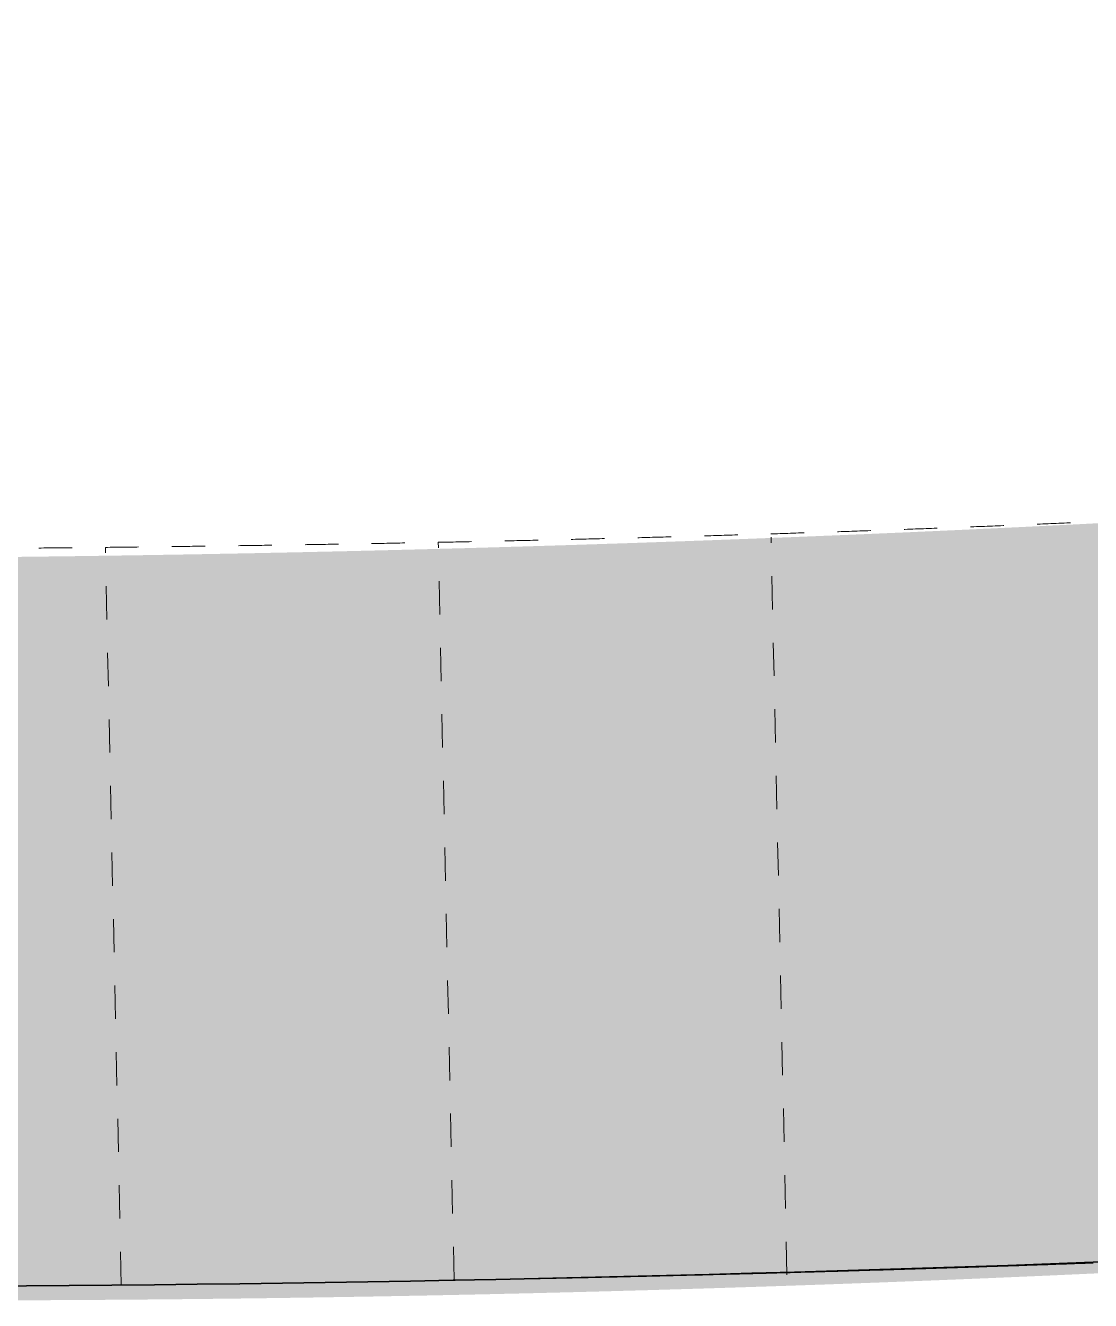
# Model space of a CAD drawing. Header units: millimetres. Extents: x -89663 to 74273, y -103666 to 18539.
# Drawn here: x -26216 to -18218, y -97235 to -87659 of the extents above; entities that cross this region are included whole.
import ezdxf

# ---------------------------------------------------------------- set-up
doc = ezdxf.new("R2010")
doc.units = ezdxf.units.MM
doc.header["$MEASUREMENT"] = 0
doc.linetypes.add('2-0_5', pattern=[500, 250, -250])
doc.layers.add('A-20-M_Hard_Landscape-Phase 2_Pen_No__141', color=255, linetype='Continuous', lineweight=0)
doc.layers.add('G-10-P_Topo_Paving_Pen_No__191', color=7, linetype='Continuous', lineweight=5)
doc.layers.add('G-10-P_Topo_Road_Pen_No__148', color=7, linetype='Continuous', lineweight=0, true_color=0x444444)
doc.layers.add('New_A-20-M_Hard_Landscape_Pen_No__53', color=7, linetype='Continuous', lineweight=35, true_color=0x444444)
doc.layers.add('New_A-20-M_Hard_Landscape', color=7, linetype='Continuous')

# ---------------------------------------------------------------- blocks, each defined once
blk = doc.blocks.new('Mesh_1_1', base_point=(-63082, -84192.5))
at = {"layer": 'New_A-20-M_Hard_Landscape_Pen_No__53', "linetype": 'Continuous', "flags": 128}
blk.add_lwpolyline([(17544.7, -92076.4, -0.012215), (1021, -95112.6, -0.028337), (-12755.4, -96694.9, -0.01857), (-33259.9, -97090.3), (-38567.8, -96810.8), (-41575.1, -96677.4), (-40853.7, -91723.4), (-47541.5, -90504), (-48672.3, -95544.5), (-51327.2, -94607)], format="xyb", dxfattribs=at)

msp = doc.modelspace()

# ---------------------------------------------------------------- hatches: boundary and pattern name
at = {"layer": 'A-20-M_Hard_Landscape-Phase 2_Pen_No__141', "linetype": 'Continuous'}
msp.add_hatch(color=256, dxfattribs=at).paths.add_polyline_path([(-41175.2, -91275.4, 0.065027), (11695.4, -87659.1), (12745.8, -93055.8, -0.071638), (-41575.1, -96677.4)])

# ---------------------------------------------------------------- linework, layer by layer
at = {"layer": 'G-10-P_Topo_Paving_Pen_No__191', "linetype": 'Continuous'}
for p, q in [((-19611.7, -91443.5), (-19617.8, -91443.7)), ((-19591.7, -91442.7), (-19611.7, -91443.5)), ((-19571.8, -91442.1), (-19591.7, -91442.7)), ((-19551.8, -91441.3), (-19571.8, -91442.1)), ((-19531.9, -91440.6), (-19551.8, -91441.3)), ((-19511.9, -91439.8), (-19531.9, -91440.6)), ((-19492, -91439.1), (-19511.9, -91439.8)), ((-19472, -91438.3), (-19492, -91439.1)), ((-19452.2, -91437.6), (-19472, -91438.3)), ((-19432.2, -91436.9), (-19452.2, -91437.6)), ((-19412.3, -91436.2), (-19432.2, -91436.9)), ((-19392.3, -91435.4), (-19412.3, -91436.2)), ((-19372.4, -91434.7), (-19392.3, -91435.4)), ((-19368, -91434.5), (-19372.4, -91434.7)), ((-19113.1, -91424.7), (-19118.1, -91424.9)), ((-19093.2, -91423.9), (-19113.1, -91424.7)), ((-19073.2, -91423.2), (-19093.2, -91423.9)), ((-19053.3, -91422.3), (-19073.2, -91423.2)), ((-19033.3, -91421.6), (-19053.3, -91422.3)), ((-19013.4, -91420.8), (-19033.3, -91421.6)), ((-18993.5, -91420), (-19013.4, -91420.8)), ((-18973.6, -91419.2), (-18993.5, -91420)), ((-18953.6, -91418.4), (-18973.6, -91419.2)), ((-18933.7, -91417.6), (-18953.6, -91418.4)), ((-18913.7, -91416.8), (-18933.7, -91417.6)), ((-18893.8, -91416), (-18913.7, -91416.8)), ((-18873.8, -91415.2), (-18893.8, -91416)), ((-18868.3, -91415), (-18873.8, -91415.2)), ((-18614.6, -91404.5), (-18618.5, -91404.7)), ((-18594.8, -91403.7), (-18614.6, -91404.5)), ((-18574.8, -91402.8), (-18594.8, -91403.7)), ((-18554.8, -91402), (-18574.8, -91402.8)), ((-18534.9, -91401.1), (-18554.8, -91402)), ((-18514.9, -91400.3), (-18534.9, -91401.1)), ((-18495, -91399.4), (-18514.9, -91400.3)), ((-18475.1, -91398.6), (-18495, -91399.4)), ((-18455.2, -91397.7), (-18475.1, -91398.6)), ((-18435.2, -91396.9), (-18455.2, -91397.7)), ((-18415.3, -91396), (-18435.2, -91396.9)), ((-18395.3, -91395.2), (-18415.3, -91396)), ((-18375.5, -91394.3), (-18395.3, -91395.2)), ((-18368.7, -91394), (-18375.5, -91394.3)), ((-23503.3, -91548.1), (-23523.2, -91548.5)), ((-23483.4, -91547.7), (-23503.3, -91548.1)), ((-23463.3, -91547.4), (-23483.4, -91547.7)), ((-23443.4, -91547.1), (-23463.3, -91547.4)), ((-23423.5, -91546.7), (-23443.4, -91547.1)), ((-23403.4, -91546.3), (-23423.5, -91546.7)), ((-23383.5, -91545.9), (-23403.4, -91546.3)), ((-23366.4, -91545.5), (-23383.5, -91545.9)), ((-23104, -91540.5), (-23116.4, -91540.7)), ((-23084, -91540.1), (-23104, -91540.5)), ((-23064, -91539.7), (-23084, -91540.1)), ((-23044.1, -91539.3), (-23064, -91539.7)), ((-23024.2, -91539), (-23044.1, -91539.3)), ((-23004.1, -91538.5), (-23024.2, -91539)), ((-22984.2, -91538.1), (-23004.1, -91538.5)), ((-22964.3, -91537.7), (-22984.2, -91538.1)), ((-22944.2, -91537.3), (-22964.3, -91537.7)), ((-22924.3, -91536.8), (-22944.2, -91537.3)), ((-22904.4, -91536.5), (-22924.3, -91536.8)), ((-22884.4, -91536), (-22904.4, -91536.5)), ((-22866.5, -91535.7), (-22884.4, -91536)), ((-22604.9, -91530), (-22616.5, -91530.3)), ((-22585, -91529.6), (-22604.9, -91530)), ((-22564.9, -91529.2), (-22585, -91529.6)), ((-22545, -91528.7), (-22564.9, -91529.2)), ((-22525.1, -91528.3), (-22545, -91528.7)), ((-22505.1, -91527.8), (-22525.1, -91528.3)), ((-22485.1, -91527.4), (-22505.1, -91527.8)), ((-22465.1, -91526.9), (-22485.1, -91527.4)), ((-22445.2, -91526.5), (-22465.1, -91526.9)), ((-22425.3, -91526), (-22445.2, -91526.5)), ((-22405.2, -91525.6), (-22425.3, -91526)), ((-22385.3, -91525.1), (-22405.2, -91525.6)), ((-22366.6, -91524.7), (-22385.3, -91525.1)), ((-22105.9, -91518.5), (-22116.7, -91518.8)), ((-22085.9, -91518.1), (-22105.9, -91518.5)), ((-22066, -91517.5), (-22085.9, -91518.1)), ((-22045.9, -91517.1), (-22066, -91517.5)), ((-22026, -91516.6), (-22045.9, -91517.1)), ((-22006.1, -91516.1), (-22026, -91516.6)), ((-21986.1, -91515.7), (-22006.1, -91516.1)), ((-21966.2, -91515.1), (-21986.1, -91515.7)), ((-21946.1, -91514.7), (-21966.2, -91515.1)), ((-21926.2, -91514.1), (-21946.1, -91514.7)), ((-21906.3, -91513.7), (-21926.2, -91514.1)), ((-21886.3, -91513.1), (-21906.3, -91513.7)), ((-21866.7, -91512.7), (-21886.3, -91513.1)), ((-21606.9, -91505.9), (-21616.8, -91506.2)), ((-21586.9, -91505.4), (-21606.9, -91505.9)), ((-21567, -91504.8), (-21586.9, -91505.4)), ((-21547, -91504.3), (-21567, -91504.8)), ((-21527.1, -91503.7), (-21547, -91504.3)), ((-21507.1, -91503.3), (-21527.1, -91503.7)), ((-21487.1, -91502.8), (-21507.1, -91503.3)), ((-21467.2, -91502.2), (-21487.1, -91502.8)), ((-21447.2, -91501.7), (-21467.2, -91502.2)), ((-21427.3, -91501.1), (-21447.2, -91501.7)), ((-21407.4, -91500.6), (-21427.3, -91501.1)), ((-21387.3, -91500), (-21407.4, -91500.6)), ((-21367.4, -91499.5), (-21387.3, -91500)), ((-21366.9, -91499.5), (-21367.4, -91499.5)), ((-21107.9, -91492.1), (-21116.9, -91492.4)), ((-21088, -91491.6), (-21107.9, -91492.1)), ((-21068, -91491), (-21088, -91491.6)), ((-21048.1, -91490.4), (-21068, -91491)), ((-21028.2, -91489.8), (-21048.1, -91490.4)), ((-21008.2, -91489.3), (-21028.2, -91489.8)), ((-20988.3, -91488.6), (-21008.2, -91489.3)), ((-20968.3, -91488.1), (-20988.3, -91488.6)), ((-20948.4, -91487.4), (-20968.3, -91488.1)), ((-20928.3, -91486.9), (-20948.4, -91487.4)), ((-20908.4, -91486.3), (-20928.3, -91486.9)), ((-20888.4, -91485.7), (-20908.4, -91486.3)), ((-20868.5, -91485.2), (-20888.4, -91485.7)), ((-20867.1, -91485.1), (-20868.5, -91485.2)), ((-20609.1, -91477.2), (-20617.2, -91477.5)), ((-20589.2, -91476.6), (-20609.1, -91477.2)), ((-20569.2, -91475.9), (-20589.2, -91476.6)), ((-20549.3, -91475.3), (-20569.2, -91475.9)), ((-20529.4, -91474.7), (-20549.3, -91475.3)), ((-20509.4, -91474.1), (-20529.4, -91474.7)), ((-20489.5, -91473.4), (-20509.4, -91474.1)), ((-20469.5, -91472.8), (-20489.5, -91473.4)), ((-20449.5, -91472.1), (-20469.5, -91472.8)), ((-20429.5, -91471.5), (-20449.5, -91472.1)), ((-20409.6, -91470.8), (-20429.5, -91471.5)), ((-20389.6, -91470.2), (-20409.6, -91470.8)), ((-20369.7, -91469.5), (-20389.6, -91470.2)), ((-20367.4, -91469.5), (-20369.7, -91469.5)), ((-20110.4, -91461), (-20117.5, -91461.2)), ((-20090.4, -91460.4), (-20110.4, -91461)), ((-20070.5, -91459.6), (-20090.4, -91460.4)), ((-20050.5, -91459), (-20070.5, -91459.6)), ((-20030.6, -91458.3), (-20050.5, -91459)), ((-20010.6, -91457.6), (-20030.6, -91458.3)), ((-19990.7, -91456.9), (-20010.6, -91457.6)), ((-19970.8, -91456.3), (-19990.7, -91456.9)), ((-19950.8, -91455.5), (-19970.8, -91456.3)), ((-19930.9, -91454.9), (-19950.8, -91455.5)), ((-19910.9, -91454.1), (-19930.9, -91454.9)), ((-19891, -91453.5), (-19910.9, -91454.1)), ((-19871, -91452.7), (-19891, -91453.5)), ((-19867.6, -91452.7), (-19871, -91452.7)), ((-26099.1, -91583.5), (-26116.1, -91583.7)), ((-26079.1, -91583.3), (-26099.1, -91583.5)), ((-26059.1, -91583.1), (-26079.1, -91583.3)), ((-26039.2, -91582.9), (-26059.1, -91583.1)), ((-26019.2, -91582.7), (-26039.2, -91582.9)), ((-25999.2, -91582.5), (-26019.2, -91582.7)), ((-25979.2, -91582.4), (-25999.2, -91582.5)), ((-25959.3, -91582.2), (-25979.2, -91582.4)), ((-25939.4, -91582), (-25959.3, -91582.2)), ((-25919.3, -91581.8), (-25939.4, -91582)), ((-25899.4, -91581.6), (-25919.3, -91581.8)), ((-25879.4, -91581.4), (-25899.4, -91581.6)), ((-25866.1, -91581.2), (-25879.4, -91581.4)), ((-25599.8, -91578.5), (-25616.1, -91578.6)), ((-25579.9, -91578.3), (-25599.8, -91578.5)), ((-25560, -91578), (-25579.9, -91578.3)), ((-25539.9, -91577.8), (-25560, -91578)), ((-25520, -91577.6), (-25539.9, -91577.8)), ((-25500, -91577.4), (-25520, -91577.6)), ((-25480, -91577.1), (-25500, -91577.4)), ((-25460.1, -91576.9), (-25480, -91577.1)), ((-25440.1, -91576.7), (-25460.1, -91576.9)), ((-25420.2, -91576.5), (-25440.1, -91576.7)), ((-25400.1, -91576.2), (-25420.2, -91576.5)), ((-25380.2, -91576), (-25400.1, -91576.2)), ((-25366.1, -91575.9), (-25380.2, -91576)), ((-25100.6, -91572.6), (-25116.1, -91572.9)), ((-25080.7, -91572.4), (-25100.6, -91572.6)), ((-25060.7, -91572.1), (-25080.7, -91572.4)), ((-25040.7, -91571.9), (-25060.7, -91572.1)), ((-25020.8, -91571.6), (-25040.7, -91571.9)), ((-25000.9, -91571.4), (-25020.8, -91571.6)), ((-24980.8, -91571.1), (-25000.9, -91571.4)), ((-24960.9, -91570.9), (-24980.8, -91571.1)), ((-24940.9, -91570.6), (-24960.9, -91570.9)), ((-24920.9, -91570.3), (-24940.9, -91570.6)), ((-24901, -91570), (-24920.9, -91570.3)), ((-24881, -91569.8), (-24901, -91570)), ((-24866.2, -91569.6), (-24881, -91569.8)), ((-24601.5, -91565.9), (-24616.2, -91566.2)), ((-24581.5, -91565.7), (-24601.5, -91565.9)), ((-24561.5, -91565.4), (-24581.5, -91565.7)), ((-24541.6, -91565.1), (-24561.5, -91565.4)), ((-24521.5, -91564.8), (-24541.6, -91565.1)), ((-24501.6, -91564.5), (-24521.5, -91564.8)), ((-24481.7, -91564.2), (-24501.6, -91564.5)), ((-24461.7, -91564), (-24481.7, -91564.2)), ((-24441.7, -91563.6), (-24461.7, -91564)), ((-24421.8, -91563.4), (-24441.7, -91563.6)), ((-24401.8, -91563), (-24421.8, -91563.4)), ((-24381.8, -91562.8), (-24401.8, -91563)), ((-24366.2, -91562.6), (-24381.8, -91562.8)), ((-24102.3, -91558.4), (-24116.2, -91558.6)), ((-24082.4, -91558.1), (-24102.3, -91558.4)), ((-24062.3, -91557.7), (-24082.4, -91558.1)), ((-24042.4, -91557.5), (-24062.3, -91557.7)), ((-24022.4, -91557.1), (-24042.4, -91557.5)), ((-24002.4, -91556.8), (-24022.4, -91557.1)), ((-23982.5, -91556.4), (-24002.4, -91556.8)), ((-23962.5, -91556.1), (-23982.5, -91556.4)), ((-23942.5, -91555.8), (-23962.5, -91556.1)), ((-23922.6, -91555.5), (-23942.5, -91555.8)), ((-23902.6, -91555.2), (-23922.6, -91555.5)), ((-23882.6, -91554.8), (-23902.6, -91555.2)), ((-23866.3, -91554.5), (-23882.6, -91554.8)), ((-23603.1, -91549.9), (-23616.3, -91550.2)), ((-23583.1, -91549.6), (-23603.1, -91549.9)), ((-23563.2, -91549.2), (-23583.1, -91549.6)), ((-23543.2, -91548.9), (-23563.2, -91549.2)), ((-23523.2, -91548.5), (-23543.2, -91548.9)), ((-19794.7, -97006.9), (-19774.8, -97006.3)), ((-19774.8, -97006.3), (-19754.8, -97005.7)), ((-19754.8, -97005.7), (-19734.9, -97005.1)), ((-19734.9, -97005.1), (-19714.8, -97004.6)), ((-19714.8, -97004.6), (-19694.9, -97003.9)), ((-19694.9, -97003.9), (-19675, -97003.4)), ((-19675, -97003.4), (-19655, -97002.7)), ((-19655, -97002.7), (-19635.1, -97002.1)), ((-19635.1, -97002.1), (-19615, -97001.5)), ((-19615, -97001.5), (-19595.1, -97000.9)), ((-19595.1, -97000.9), (-19575.1, -97000.2)), ((-19575.1, -97000.2), (-19555.2, -96999.7)), ((-19555.2, -96999.7), (-19535.2, -96999)), ((-19535.2, -96999), (-19515.3, -96998.4)), ((-19515.3, -96998.4), (-19495.3, -96997.8)), ((-19495.3, -96997.8), (-19475.3, -96997.2)), ((-19475.3, -96997.2), (-19455.4, -96996.5)), ((-19455.4, -96996.5), (-19435.4, -96995.9)), ((-19435.4, -96995.9), (-19415.5, -96995.3)), ((-19415.5, -96995.3), (-19395.5, -96994.7)), ((-19395.5, -96994.7), (-19375.5, -96994)), ((-19375.5, -96994), (-19355.5, -96993.4)), ((-19355.5, -96993.4), (-19335.6, -96992.7)), ((-19335.6, -96992.7), (-19315.6, -96992.1)), ((-19315.6, -96992.1), (-19295.7, -96991.5)), ((-19295.7, -96991.5), (-19275.8, -96990.9)), ((-19275.8, -96990.9), (-19255.8, -96990.2)), ((-19255.8, -96990.2), (-19235.8, -96989.6)), ((-19235.8, -96989.6), (-19215.8, -96988.9)), ((-19215.8, -96988.9), (-19195.9, -96988.3)), ((-19195.9, -96988.3), (-19175.9, -96987.6)), ((-19175.9, -96987.6), (-19156, -96987)), ((-19156, -96987), (-19136, -96986.3)), ((-19136, -96986.3), (-19116.1, -96985.7)), ((-19116.1, -96985.7), (-19096, -96985.1)), ((-19096, -96985.1), (-19076.1, -96984.4)), ((-19076.1, -96984.4), (-19056.2, -96983.8)), ((-19056.2, -96983.8), (-19036.2, -96983.1)), ((-19036.2, -96983.1), (-19016.3, -96982.5)), ((-19016.3, -96982.5), (-18996.3, -96981.7)), ((-18996.3, -96981.7), (-18976.4, -96981.1)), ((-18976.4, -96981.1), (-18956.3, -96980.4)), ((-18956.3, -96980.4), (-18936.4, -96979.8)), ((-18936.4, -96979.8), (-18916.4, -96979.1)), ((-18916.4, -96979.1), (-18896.5, -96978.5)), ((-18896.5, -96978.5), (-18876.5, -96977.8)), ((-18876.5, -96977.8), (-18856.6, -96977.1)), ((-18856.6, -96977.1), (-18836.6, -96976.4)), ((-18836.6, -96976.4), (-18816.7, -96975.8)), ((-18816.7, -96975.8), (-18796.7, -96975.1)), ((-18796.7, -96975.1), (-18776.7, -96974.4)), ((-18776.7, -96974.4), (-18756.8, -96973.7)), ((-18756.8, -96973.7), (-18736.8, -96973.1)), ((-18736.8, -96973.1), (-18716.9, -96972.3)), ((-18716.9, -96972.3), (-18696.9, -96971.7)), ((-18696.9, -96971.7), (-18677, -96971)), ((-18677, -96971), (-18657, -96970.3)), ((-18657, -96970.3), (-18637.1, -96969.6)), ((-18637.1, -96969.6), (-18617.1, -96968.9)), ((-18617.1, -96968.9), (-18597.1, -96968.2)), ((-18597.1, -96968.2), (-18577.1, -96967.6)), ((-18577.1, -96967.6), (-18557.2, -96966.9)), ((-18557.2, -96966.9), (-18537.2, -96966.2)), ((-18537.2, -96966.2), (-18517.3, -96965.5)), ((-18517.3, -96965.5), (-18497.3, -96964.8)), ((-18497.3, -96964.8), (-18477.4, -96964.1)), ((-18477.4, -96964.1), (-18457.4, -96963.4)), ((-18457.4, -96963.4), (-18437.5, -96962.7)), ((-18437.5, -96962.7), (-18417.5, -96962)), ((-18417.5, -96962), (-18397.6, -96961.3)), ((-18397.6, -96961.3), (-18377.6, -96960.5)), ((-18377.6, -96960.5), (-18357.6, -96959.9)), ((-18357.6, -96959.9), (-18337.6, -96959.1)), ((-18337.6, -96959.1), (-18317.7, -96958.5)), ((-18317.7, -96958.5), (-18297.8, -96957.7)), ((-18297.8, -96957.7), (-18277.8, -96957)), ((-18277.8, -96957), (-18257.9, -96956.2)), ((-18257.9, -96956.2), (-18237.9, -96955.6)), ((-18237.9, -96955.6), (-18218, -96954.8)), ((-18218, -96954.8), (-18198, -96954.1)), ((-24128.4, -97102.8), (-24108.3, -97102.5)), ((-24108.3, -97102.5), (-24088.4, -97102.2)), ((-24088.4, -97102.2), (-24068.4, -97101.9)), ((-24068.4, -97101.9), (-24048.4, -97101.6)), ((-24048.4, -97101.6), (-24028.4, -97101.3)), ((-24028.4, -97101.3), (-24008.5, -97101)), ((-24008.5, -97101), (-23988.5, -97100.7)), ((-23988.5, -97100.7), (-23968.5, -97100.4)), ((-23968.5, -97100.4), (-23948.6, -97100.1)), ((-23948.6, -97100.1), (-23928.6, -97099.8)), ((-23928.6, -97099.8), (-23908.6, -97099.6)), ((-23908.6, -97099.6), (-23888.6, -97099.2)), ((-23888.6, -97099.2), (-23868.7, -97098.9)), ((-23868.7, -97098.9), (-23848.6, -97098.6)), ((-23848.6, -97098.6), (-23828.7, -97098.3)), ((-23828.7, -97098.3), (-23808.8, -97098)), ((-23808.8, -97098), (-23788.7, -97097.7)), ((-23788.7, -97097.7), (-23768.8, -97097.3)), ((-23768.8, -97097.3), (-23748.8, -97097.1)), ((-23748.8, -97097.1), (-23728.8, -97096.7)), ((-23728.8, -97096.7), (-23708.8, -97096.4)), ((-23708.8, -97096.4), (-23688.9, -97096)), ((-23688.9, -97096), (-23668.8, -97095.8)), ((-23668.8, -97095.8), (-23648.9, -97095.4)), ((-23648.9, -97095.4), (-23629, -97095.1)), ((-23629, -97095.1), (-23608.9, -97094.7)), ((-23608.9, -97094.7), (-23589, -97094.5)), ((-23589, -97094.5), (-23569, -97094.2)), ((-23569, -97094.2), (-23549.1, -97093.8)), ((-23549.1, -97093.8), (-23529, -97093.5)), ((-23529, -97093.5), (-23509.1, -97093.1)), ((-23509.1, -97093.1), (-23489.2, -97092.8)), ((-23489.2, -97092.8), (-23469.1, -97092.5)), ((-23469.1, -97092.5), (-23449.2, -97092.2)), ((-23449.2, -97092.2), (-23429.2, -97091.8)), ((-23429.2, -97091.8), (-23409.2, -97091.5)), ((-23409.2, -97091.5), (-23389.3, -97091.1)), ((-23389.3, -97091.1), (-23369.3, -97090.8)), ((-23369.3, -97090.8), (-23349.3, -97090.4)), ((-23349.3, -97090.4), (-23329.3, -97090.1)), ((-23329.3, -97090.1), (-23309.4, -97089.7)), ((-23309.4, -97089.7), (-23289.3, -97089.4)), ((-23289.3, -97089.4), (-23269.4, -97089)), ((-23269.4, -97089), (-23249.5, -97088.7)), ((-23249.5, -97088.7), (-23229.4, -97088.3)), ((-23229.4, -97088.3), (-23209.5, -97088)), ((-23209.5, -97088), (-23189.5, -97087.7)), ((-23189.5, -97087.7), (-23169.5, -97087.3)), ((-23169.5, -97087.3), (-23149.6, -97087)), ((-23149.6, -97087), (-23129.6, -97086.6)), ((-23129.6, -97086.6), (-23109.6, -97086.2)), ((-23109.6, -97086.2), (-23089.6, -97085.8)), ((-23089.6, -97085.8), (-23069.7, -97085.5)), ((-23069.7, -97085.5), (-23049.7, -97085.1)), ((-23049.7, -97085.1), (-23029.7, -97084.8)), ((-23029.7, -97084.8), (-23009.8, -97084.4)), ((-23009.8, -97084.4), (-22989.7, -97084)), ((-22989.7, -97084), (-22969.8, -97083.6)), ((-22969.8, -97083.6), (-22949.9, -97083.3)), ((-22949.9, -97083.3), (-22929.8, -97082.9)), ((-22929.8, -97082.9), (-22909.9, -97082.6)), ((-22909.9, -97082.6), (-22889.9, -97082.1)), ((-22889.9, -97082.1), (-22869.9, -97081.8)), ((-22869.9, -97081.8), (-22850, -97081.4)), ((-22850, -97081.4), (-22829.9, -97081)), ((-22829.9, -97081), (-22810, -97080.6)), ((-22810, -97080.6), (-22790, -97080.3)), ((-22790, -97080.3), (-22770, -97079.9)), ((-22770, -97079.9), (-22750.1, -97079.5)), ((-22750.1, -97079.5), (-22730.1, -97079.2)), ((-22730.1, -97079.2), (-22710.1, -97078.7)), ((-22710.1, -97078.7), (-22690.1, -97078.4)), ((-22690.1, -97078.4), (-22670.2, -97077.9)), ((-22670.2, -97077.9), (-22650.2, -97077.6)), ((-22650.2, -97077.6), (-22630.2, -97077.1)), ((-22630.2, -97077.1), (-22610.3, -97076.8)), ((-22610.3, -97076.8), (-22590.3, -97076.4)), ((-22590.3, -97076.4), (-22570.3, -97076)), ((-22570.3, -97076), (-22550.4, -97075.6)), ((-22550.4, -97075.6), (-22530.3, -97075.2)), ((-22530.3, -97075.2), (-22510.4, -97074.8)), ((-22510.4, -97074.8), (-22490.5, -97074.4)), ((-22490.5, -97074.4), (-22470.4, -97073.9)), ((-22470.4, -97073.9), (-22450.5, -97073.6)), ((-22450.5, -97073.6), (-22430.5, -97073.1)), ((-22430.5, -97073.1), (-22410.5, -97072.8)), ((-22410.5, -97072.8), (-22390.6, -97072.4)), ((-22390.6, -97072.4), (-22370.5, -97071.9)), ((-22370.5, -97071.9), (-22350.6, -97071.6)), ((-22350.6, -97071.6), (-22330.7, -97071.1)), ((-22330.7, -97071.1), (-22310.6, -97070.7)), ((-22310.6, -97070.7), (-22290.7, -97070.3)), ((-22290.7, -97070.3), (-22270.8, -97069.9)), ((-22270.8, -97069.9), (-22250.7, -97069.4)), ((-22250.7, -97069.4), (-22230.8, -97069.1)), ((-22230.8, -97069.1), (-22210.9, -97068.6)), ((-22210.9, -97068.6), (-22190.8, -97068.2)), ((-22190.8, -97068.2), (-22170.9, -97067.7)), ((-22170.9, -97067.7), (-22150.9, -97067.4)), ((-22150.9, -97067.4), (-22130.9, -97066.9)), ((-22130.9, -97066.9), (-22111, -97066.5)), ((-22111, -97066.5), (-22091, -97066)), ((-22091, -97066), (-22071, -97065.6)), ((-22071, -97065.6), (-22051.1, -97065.1)), ((-22051.1, -97065.1), (-22031, -97064.8)), ((-22031, -97064.8), (-22011.1, -97064.4)), ((-22011.1, -97064.4), (-21991.2, -97063.9)), ((-21991.2, -97063.9), (-21971.1, -97063.5)), ((-21971.1, -97063.5), (-21951.2, -97063)), ((-21951.2, -97063), (-21931.2, -97062.6)), ((-21931.2, -97062.6), (-21911.2, -97062.1)), ((-21911.2, -97062.1), (-21891.3, -97061.7)), ((-21891.3, -97061.7), (-21871.3, -97061.2)), ((-21871.3, -97061.2), (-21851.3, -97060.8)), ((-21851.3, -97060.8), (-21831.4, -97060.3)), ((-21831.4, -97060.3), (-21811.4, -97059.9)), ((-21811.4, -97059.9), (-21791.4, -97059.4)), ((-21791.4, -97059.4), (-21771.4, -97059)), ((-21771.4, -97059), (-21751.5, -97058.5)), ((-21751.5, -97058.5), (-21731.5, -97058.1)), ((-21731.5, -97058.1), (-21711.5, -97057.6)), ((-21711.5, -97057.6), (-21691.6, -97057.2)), ((-21691.6, -97057.2), (-21671.6, -97056.6)), ((-21671.6, -97056.6), (-21651.6, -97056.2)), ((-21651.6, -97056.2), (-21631.7, -97055.7)), ((-21631.7, -97055.7), (-21611.7, -97055.3)), ((-21611.7, -97055.3), (-21591.7, -97054.9)), ((-21591.7, -97054.9), (-21571.8, -97054.4)), ((-21571.8, -97054.4), (-21551.8, -97053.9)), ((-21551.8, -97053.9), (-21531.8, -97053.4)), ((-21531.8, -97053.4), (-21511.8, -97053)), ((-21511.8, -97053), (-21491.9, -97052.5)), ((-21491.9, -97052.5), (-21471.9, -97052)), ((-21471.9, -97052), (-21451.9, -97051.5)), ((-21451.9, -97051.5), (-21432, -97051.1)), ((-21432, -97051.1), (-21412, -97050.6)), ((-21412, -97050.6), (-21392, -97050.1)), ((-21392, -97050.1), (-21372.1, -97049.6)), ((-21372.1, -97049.6), (-21352, -97049.2)), ((-21352, -97049.2), (-21332.1, -97048.6)), ((-21332.1, -97048.6), (-21312.2, -97048.2)), ((-21312.2, -97048.2), (-21292.2, -97047.6)), ((-21292.2, -97047.6), (-21272.2, -97047.2)), ((-21272.2, -97047.2), (-21252.2, -97046.7)), ((-21252.2, -97046.7), (-21232.3, -97046.2)), ((-21232.3, -97046.2), (-21212.3, -97045.7)), ((-21212.3, -97045.7), (-21192.3, -97045.2)), ((-21192.3, -97045.2), (-21172.4, -97044.7)), ((-21172.4, -97044.7), (-21152.4, -97044.2)), ((-21152.4, -97044.2), (-21132.4, -97043.8)), ((-21132.4, -97043.8), (-21112.5, -97043.2)), ((-21112.5, -97043.2), (-21092.5, -97042.8)), ((-21092.5, -97042.8), (-21072.5, -97042.2)), ((-21072.5, -97042.2), (-21052.6, -97041.8)), ((-21052.6, -97041.8), (-21032.6, -97041.2)), ((-21032.6, -97041.2), (-21012.7, -97040.7)), ((-21012.7, -97040.7), (-20992.6, -97040.2)), ((-20992.6, -97040.2), (-20972.7, -97039.7)), ((-20972.7, -97039.7), (-20952.7, -97039.1)), ((-20952.7, -97039.1), (-20932.7, -97038.7)), ((-20932.7, -97038.7), (-20912.8, -97038.1)), ((-20912.8, -97038.1), (-20892.8, -97037.6)), ((-20892.8, -97037.6), (-20872.9, -97037.1)), ((-20872.9, -97037.1), (-20852.8, -97036.6)), ((-20852.8, -97036.6), (-20832.9, -97036)), ((-20832.9, -97036), (-20813, -97035.6)), ((-20813, -97035.6), (-20793, -97035)), ((-20793, -97035), (-20773, -97034.5)), ((-20773, -97034.5), (-20753, -97033.9)), ((-20753, -97033.9), (-20733.1, -97033.4)), ((-20733.1, -97033.4), (-20713.2, -97032.9)), ((-20713.2, -97032.9), (-20693.1, -97032.4)), ((-20693.1, -97032.4), (-20673.2, -97031.9)), ((-20673.2, -97031.9), (-20653.2, -97031.3)), ((-20653.2, -97031.3), (-20633.2, -97030.8)), ((-20633.2, -97030.8), (-20613.3, -97030.2)), ((-20613.3, -97030.2), (-20593.3, -97029.7)), ((-20593.3, -97029.7), (-20573.4, -97029.1)), ((-20573.4, -97029.1), (-20553.3, -97028.7)), ((-20553.3, -97028.7), (-20533.4, -97028.1)), ((-20533.4, -97028.1), (-20513.5, -97027.6)), ((-20513.5, -97027.6), (-20493.5, -97027)), ((-20493.5, -97027), (-20473.6, -97026.5)), ((-20473.6, -97026.5), (-20453.5, -97025.9)), ((-20453.5, -97025.9), (-20433.6, -97025.4)), ((-20433.6, -97025.4), (-20413.6, -97024.8)), ((-20413.6, -97024.8), (-20393.7, -97024.3)), ((-20393.7, -97024.3), (-20373.7, -97023.6)), ((-20373.7, -97023.6), (-20353.7, -97023.1)), ((-20353.7, -97023.1), (-20333.8, -97022.5)), ((-20333.8, -97022.5), (-20313.8, -97022)), ((-20313.8, -97022), (-20293.8, -97021.4)), ((-20293.8, -97021.4), (-20273.9, -97020.9)), ((-20273.9, -97020.9), (-20253.9, -97020.3)), ((-20253.9, -97020.3), (-20234, -97019.8)), ((-20234, -97019.8), (-20213.9, -97019.2)), ((-20213.9, -97019.2), (-20194, -97018.6)), ((-20194, -97018.6), (-20174, -97018.1)), ((-20174, -97018.1), (-20154.1, -97017.5)), ((-20154.1, -97017.5), (-20134.2, -97016.9)), ((-20134.2, -97016.9), (-20114.1, -97016.3)), ((-20114.1, -97016.3), (-20094.2, -97015.8)), ((-20094.2, -97015.8), (-20074.2, -97015.2)), ((-20074.2, -97015.2), (-20054.3, -97014.6)), ((-20054.3, -97014.6), (-20034.3, -97014)), ((-20034.3, -97014), (-20014.3, -97013.5)), ((-20014.3, -97013.5), (-19994.4, -97012.8)), ((-19994.4, -97012.8), (-19974.4, -97012.3)), ((-19974.4, -97012.3), (-19954.5, -97011.7)), ((-19954.5, -97011.7), (-19934.5, -97011.1)), ((-19934.5, -97011.1), (-19914.5, -97010.5)), ((-19914.5, -97010.5), (-19894.5, -97009.9)), ((-19894.5, -97009.9), (-19874.6, -97009.3)), ((-19874.6, -97009.3), (-19854.6, -97008.7)), ((-19854.6, -97008.7), (-19834.7, -97008.1)), ((-19834.7, -97008.1), (-19814.7, -97007.6)), ((-19814.7, -97007.6), (-19794.7, -97006.9)), ((-26226, -97126.2), (-26206, -97126.1)), ((-26206, -97126.1), (-26186, -97125.9)), ((-26186, -97125.9), (-26166, -97125.8)), ((-26166, -97125.8), (-26146.1, -97125.6)), ((-26146.1, -97125.6), (-26126.1, -97125.5)), ((-26126.1, -97125.5), (-26106.1, -97125.3)), ((-26106.1, -97125.3), (-26086.1, -97125.1)), ((-26086.1, -97125.1), (-26066.2, -97124.9)), ((-26066.2, -97124.9), (-26046.2, -97124.8)), ((-26046.2, -97124.8), (-26026.2, -97124.7)), ((-26026.2, -97124.7), (-26006.2, -97124.5)), ((-26006.2, -97124.5), (-25986.3, -97124.3)), ((-25986.3, -97124.3), (-25966.3, -97124.1)), ((-25966.3, -97124.1), (-25946.2, -97124)), ((-25946.2, -97124), (-25926.3, -97123.8)), ((-25926.3, -97123.8), (-25906.3, -97123.6)), ((-25906.3, -97123.6), (-25886.3, -97123.4)), ((-25886.3, -97123.4), (-25866.3, -97123.3)), ((-25866.3, -97123.3), (-25846.4, -97123)), ((-25846.4, -97123), (-25826.4, -97122.9)), ((-25826.4, -97122.9), (-25806.4, -97122.7)), ((-25806.4, -97122.7), (-25786.4, -97122.5)), ((-25786.4, -97122.5), (-25766.5, -97122.3)), ((-25766.5, -97122.3), (-25746.5, -97122.1)), ((-25746.5, -97122.1), (-25726.5, -97121.9)), ((-25726.5, -97121.9), (-25706.5, -97121.8)), ((-25706.5, -97121.8), (-25686.6, -97121.6)), ((-25686.6, -97121.6), (-25666.6, -97121.4)), ((-25666.6, -97121.4), (-25646.6, -97121.2)), ((-25646.6, -97121.2), (-25626.6, -97121)), ((-25626.6, -97121), (-25606.7, -97120.8)), ((-25606.7, -97120.8), (-25586.7, -97120.6)), ((-25586.7, -97120.6), (-25566.7, -97120.4)), ((-25566.7, -97120.4), (-25546.7, -97120.2)), ((-25546.7, -97120.2), (-25526.8, -97120)), ((-25526.8, -97120), (-25506.7, -97119.8)), ((-25506.7, -97119.8), (-25486.8, -97119.6)), ((-25486.8, -97119.6), (-25466.8, -97119.4)), ((-25466.8, -97119.4), (-25446.9, -97119.2)), ((-25446.9, -97119.2), (-25426.8, -97118.9)), ((-25426.8, -97118.9), (-25406.9, -97118.8)), ((-25406.9, -97118.8), (-25386.9, -97118.5)), ((-25386.9, -97118.5), (-25367, -97118.4)), ((-25367, -97118.4), (-25346.9, -97118.2)), ((-25346.9, -97118.2), (-25327, -97117.9)), ((-25327, -97117.9), (-25307, -97117.8)), ((-25307, -97117.8), (-25287, -97117.5)), ((-25287, -97117.5), (-25267, -97117.3)), ((-25267, -97117.3), (-25247.1, -97117.1)), ((-25247.1, -97117.1), (-25227.1, -97116.9)), ((-25227.1, -97116.9), (-25207.1, -97116.6)), ((-25207.1, -97116.6), (-25187.1, -97116.4)), ((-25187.1, -97116.4), (-25167.2, -97116.2)), ((-25167.2, -97116.2), (-25147.2, -97116)), ((-25147.2, -97116), (-25127.2, -97115.7)), ((-25127.2, -97115.7), (-25107.2, -97115.5)), ((-25107.2, -97115.5), (-25087.3, -97115.2)), ((-25087.3, -97115.2), (-25067.2, -97115.1)), ((-25067.2, -97115.1), (-25047.3, -97114.8)), ((-25047.3, -97114.8), (-25027.3, -97114.6)), ((-25027.3, -97114.6), (-25007.4, -97114.3)), ((-25007.4, -97114.3), (-24987.3, -97114.1)), ((-24987.3, -97114.1), (-24967.4, -97113.9)), ((-24967.4, -97113.9), (-24947.4, -97113.6)), ((-24947.4, -97113.6), (-24927.4, -97113.4)), ((-24927.4, -97113.4), (-24907.4, -97113.2)), ((-24907.4, -97113.2), (-24887.5, -97113)), ((-24887.5, -97113), (-24867.5, -97112.7)), ((-24867.5, -97112.7), (-24847.5, -97112.5)), ((-24847.5, -97112.5), (-24827.5, -97112.2)), ((-24827.5, -97112.2), (-24807.6, -97112)), ((-24807.6, -97112), (-24787.5, -97111.7)), ((-24787.5, -97111.7), (-24767.6, -97111.5)), ((-24767.6, -97111.5), (-24747.6, -97111.2)), ((-24747.6, -97111.2), (-24727.7, -97111)), ((-24727.7, -97111), (-24707.6, -97110.7)), ((-24707.6, -97110.7), (-24687.7, -97110.5)), ((-24687.7, -97110.5), (-24667.7, -97110.2)), ((-24667.7, -97110.2), (-24647.7, -97109.9)), ((-24647.7, -97109.9), (-24627.7, -97109.7)), ((-24627.7, -97109.7), (-24607.8, -97109.4)), ((-24607.8, -97109.4), (-24587.8, -97109.2)), ((-24587.8, -97109.2), (-24567.8, -97108.9)), ((-24567.8, -97108.9), (-24547.8, -97108.7)), ((-24547.8, -97108.7), (-24527.9, -97108.4)), ((-24527.9, -97108.4), (-24507.8, -97108.1)), ((-24507.8, -97108.1), (-24487.9, -97107.8)), ((-24487.9, -97107.8), (-24468, -97107.6)), ((-24468, -97107.6), (-24447.9, -97107.3)), ((-24447.9, -97107.3), (-24428, -97107)), ((-24428, -97107), (-24408, -97106.7)), ((-24408, -97106.7), (-24388.1, -97106.5)), ((-24388.1, -97106.5), (-24368, -97106.2)), ((-24368, -97106.2), (-24348.1, -97105.9)), ((-24348.1, -97105.9), (-24328.1, -97105.6)), ((-24328.1, -97105.6), (-24308.1, -97105.4)), ((-24308.1, -97105.4), (-24288.1, -97105.1)), ((-24288.1, -97105.1), (-24268.2, -97104.8)), ((-24268.2, -97104.8), (-24248.1, -97104.6)), ((-24248.1, -97104.6), (-24228.2, -97104.2)), ((-24228.2, -97104.2), (-24208.3, -97104)), ((-24208.3, -97104), (-24188.3, -97103.7)), ((-24188.3, -97103.7), (-24168.3, -97103.4)), ((-24168.3, -97103.4), (-24148.3, -97103.1)), ((-24148.3, -97103.1), (-24128.4, -97102.8))]:
    msp.add_line(p, q, dxfattribs=at)
at = {"layer": 'G-10-P_Topo_Road_Pen_No__148', "linetype": '2-0_5', "flags": 128}
for points in [[(-22997.1, -97081.5), (-23116.4, -91540.4)], [(-20497.4, -97043.6), (-20616.7, -91502.5)], [(-25496.8, -97119.7), (-25616.1, -91578.6)]]:
    msp.add_lwpolyline(points, dxfattribs=at)

# ---------------------------------------------------------------- block references
at = {"layer": 'New_A-20-M_Hard_Landscape', "color": 49, "lineweight": 35, "true_color": 0x444444}
msp.add_blockref('Mesh_1_1', (-63082, -84192.5), dxfattribs=at)

doc.saveas('drawing.dxf')
